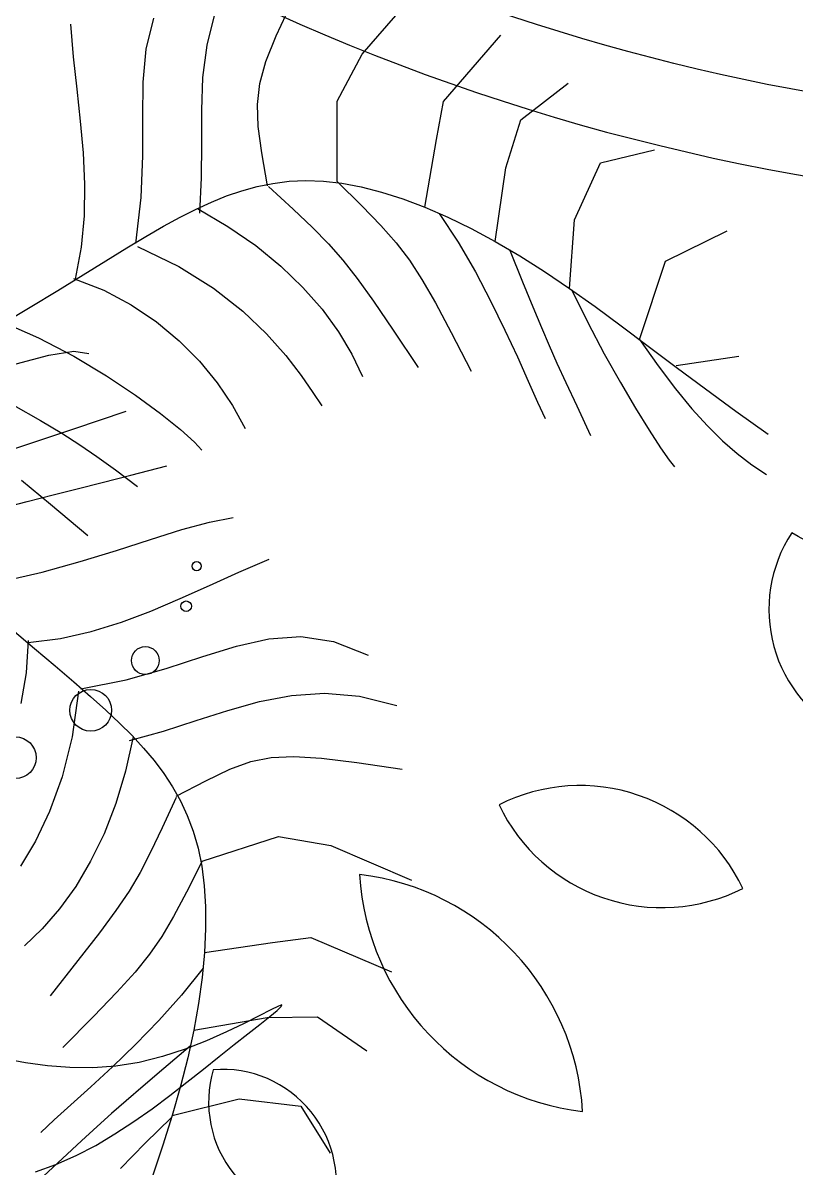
# Model space of a CAD drawing. Header units: millimetres. Extents: x -1030105 to 906887, y -616134 to 1220667.
# Drawn here: x -78039 to -77481, y 506715 to 507543 of the extents above; entities that cross this region are included whole.
import ezdxf

# ---------------------------------------------------------------- set-up
doc = ezdxf.new("R2010")
doc.units = ezdxf.units.MM
doc.header["$MEASUREMENT"] = 0
doc.layers.add('A-Furniture', color=143, linetype='Continuous')
doc.layers.add('A-Tree', color=98, linetype='Continuous')

# ---------------------------------------------------------------- blocks, each defined once
blk = doc.blocks.new('ggsr4')
at = {"color": 0}
blk.add_arc((141970.0435281128, 1125357.5), 1540.00000000025, 280.3625194718198, 168.445755736179, dxfattribs=at)
at = {"layer": 'A-Furniture', "color": 8, "linetype": 'Continuous', "ltscale": 50}
blk.add_circle((141970.0435281126, 1125357.5), 1600, dxfattribs=at)
blk.add_arc((141970.0435281125, 1125357.5), 1540.000000000074, 280.3625194718198, 168.445755736179, dxfattribs=at)
blk = doc.blocks.new('FUR')
at = {"layer": 'A-Furniture', "xscale": -1, "rotation": 182.8269729975592}
blk.add_blockref('ggsr4', (-229801.818794924, 1102697.485876714), dxfattribs=at)
blk = doc.blocks.new('CAY8')
at = {"color": 0, "linetype": 'ByBlock'}
for p, q in [((-547.8976246270013, 478.7643670731431), (-544.1796821026783, 486.0759427025205)), ((-571.5327550094498, 468.7203795911064), (-562.7692558582912, 484.6604688350799)), ((-552.2378574703671, 471.4762800804256), (-547.8976246270013, 478.7643670731431)), ((-557.3430427254043, 464.0793322641348), (-552.2378574703671, 471.4762800804256)), ((-589.4304392013855, 438.981980315295), (-596.901643756586, 467.0846054526355)), ((-580.1693130924887, 453.5487077955349), (-571.5327550094498, 468.7203795911064)), ((-563.3558424850034, 456.4411741642343), (-557.3430427254043, 464.0793322641348)), ((-636.5662247324271, 428.6222144886506), (-653.5600759691133, 455.288046018637)), ((-588.6113022684567, 439.0597984834767), (-580.1693130924887, 453.5487077955349)), ((-570.4189188410728, 448.4294563211461), (-563.3558424850034, 456.4411741642343)), ((-578.6749338867648, 439.91182927503), (-570.4189188410728, 448.4294563211461)), ((-545.6465846824412, 440.6873438338171), (-542.8466856381183, 443.4409075234453)), ((-596.7910946968968, 425.1679966897154), (-588.6113022684567, 439.0597984834767)), ((-588.2665497140533, 430.7559435653911), (-578.6749338867648, 439.91182927503)), ((-550.8946011830685, 436.0960394694648), (-545.6465846824412, 440.6873438338171)), ((-558.3191444899403, 429.9734251750142), (-550.8946011830685, 436.0960394694648)), ((-599.3364284162217, 420.8294497323895), (-636.5662247324271, 428.6222144886506)), ((-599.3364284162217, 420.8294497323895), (-588.2665497140533, 430.7559435653911)), ((-567.6486239530623, 422.6259316961387), (-558.3191444899403, 429.9734251750142)), ((-604.6410625383996, 411.7876474498207), (-596.7910946968968, 425.1679966897154)), ((-578.611448922833, 414.3599897771364), (-567.6486239530623, 422.6259316961387)), ((-678.0734329842799, 393.7791403493702), (-686.8762144922639, 417.7835319914611)), ((-612.0935779538177, 398.8330957977905), (-604.6410625383996, 411.7876474498207)), ((-590.9360287491272, 405.4820301638774), (-578.611448922833, 414.3599897771364)), ((-604.3507727816232, 396.2984836016421), (-590.9360287491272, 405.4820301638774)), ((-565.658511054402, 395.6189895868538), (-552.825896540895, 403.5059459157656)), ((-619.0810131028902, 386.2186867695873), (-612.0935779538177, 398.8330957977905)), ((-618.584090370261, 387.1157808347289), (-604.3507727816232, 396.2984836016421)), ((-575.8167769597767, 389.4095565662665), (-565.658511054402, 395.6189895868538)), ((-650.7699329877487, 384.9076954243228), (-678.0734329842799, 393.7791403493702)), ((-619.0810131028902, 386.2186867695873), (-650.7699329877487, 384.9076954243228)), ((-625.5357401460114, 373.8587654003877), (-619.0810131028902, 386.2186867695873)), ((-584.247710908834, 384.3279310123489), (-575.8167769597767, 389.4095565662665)), ((-599.7156495402796, 375.3492389420953), (-591.8983295521448, 379.8243970848216)), ((-591.8983295521448, 379.8243970848216), (-584.247710908834, 384.3279310123489)), ((-565.3800775115142, 377.4240045546339), (-558.2453030678498, 381.8184804738576)), ((-693.6758989986392, 355.0499669859219), (-712.8890544380174, 374.8854214785479)), ((-608.646687524988, 370.3527407429083), (-599.7156495402796, 375.3492389420953)), ((-574.4200371001843, 372.099892603519), (-565.3800775115142, 377.4240045546339)), ((-631.3994141748826, 361.6904038272933), (-625.5357401460114, 373.8587654003877)), ((-619.6384601561858, 364.2851866465226), (-608.646687524988, 370.3527407429083)), ((-584.9695155495629, 365.8816839189694), (-574.4200371001843, 372.099892603519)), ((-633.6379840854916, 356.5968608122657), (-619.6384601561858, 364.2851866465226)), ((-596.6328465763345, 358.8049178003585), (-584.9695155495629, 365.8816839189694)), ((-636.6508220037485, 349.7415826013257), (-631.3994141748826, 361.6904038272933)), ((-609.0143638965292, 350.9051335465356), (-596.6328465763345, 358.8049178003585)), ((-670.9453708972196, 350.6849816298218), (-693.6758989986392, 355.0499669859219)), ((-636.6508220037485, 349.7415826013257), (-670.9453708972196, 350.6849816298218)), ((-641.2780333780956, 338.0630093762829), (-636.6508220037485, 349.7415826013257)), ((-621.7184012255875, 342.2178704560229), (-609.0143638965292, 350.9051335465356)), ((-592.637325719812, 334.3726107004568), (-576.0284738239261, 345.5197232080263)), ((-351.6444381290403, 305.9986172525332), (-340.1534032631444, 344.7551964492395)), ((-697.9466793218653, 318.6801276090646), (-731.255443430693, 341.5852175242781)), ((-645.2691180435413, 326.7053918047186), (-641.2780333780956, 338.0630093762829)), ((-634.3492922808491, 332.7786678285865), (-621.7184012255875, 342.2178704560229)), ((-308.5530443902589, 301.6923264840461), (-297.061983541249, 340.4489056807524)), ((-646.5113707772962, 322.6230649631416), (-634.3492922808491, 332.7786678285865)), ((-605.4811710741324, 325.5350673081357), (-592.637325719812, 334.3726107004568)), ((-391.0259884409297, 313.6002125650575), (-390.4267262721751, 334.7071972291542)), ((-272.6435279554989, 308.8694714781032), (-259.7160812525308, 333.2717606866954)), ((-421.5420808075341, 311.3281378751144), (-419.1543394197997, 328.9654699182738)), ((-648.6121457452446, 315.7194375404306), (-645.2691180435413, 326.7053918047186)), ((-615.4958268877363, 318.1715601385531), (-605.4811710741324, 325.5350673081357)), ((-230.9884681044477, 305.9986172525332), (-210.8791440974583, 321.7883249242168)), ((-680.2329728184977, 317.4555118675944), (-697.9466793218653, 318.6801276090646)), ((-648.6121457452446, 315.7194375404306), (-680.2329728184977, 317.4555118675944)), ((-623.6171101610798, 311.4465562997229), (-615.4958268877363, 318.1715601385531)), ((-590.7774758424621, 307.6114331433655), (-574.9392801734193, 321.0010172600687)), ((-651.2951862294121, 305.1558542372168), (-648.6121457452446, 315.7194375404306)), ((-630.7808378940299, 304.5245228991353), (-623.6171101610798, 311.4465562997229)), ((-445.2294315263698, 296.5734653264026), (-440.7000492807474, 313.1757622465902)), ((-421.0964048802834, 295.1873359887049), (-421.5420808075341, 311.3281378751144)), ((-391.1564333499318, 297.2719065580695), (-391.0259884409297, 313.6002125650575)), ((-603.0118213109217, 297.091323415867), (-590.7774758424621, 307.6114331433655)), ((-353.0808239829985, 281.5963091846588), (-351.6444381290403, 305.9986172525332)), ((-269.7707562475825, 285.9025999530804), (-272.6435279554989, 308.8694714781032)), ((-230.9884681044477, 277.2900184166301), (-230.9884681044477, 305.9986172525332)), ((-715.3581781947996, 279.028493827509), (-748.6669503327048, 301.9335590316932)), ((-653.306309241334, 295.0653495479582), (-651.2951862294121, 305.1558542372168)), ((-637.9228270878284, 296.5699270447385), (-630.7808378940299, 304.5245228991353)), ((-304.2438868283843, 284.4671634106871), (-308.5530443902589, 301.6923264840461)), ((-645.9788947420802, 286.7472358445466), (-637.9228270878284, 296.5699270447385)), ((-612.5217856617437, 288.5280270541789), (-603.0118213109217, 297.091323415867)), ((-577.6071478449066, 290.0482711874592), (-567.9455296462675, 296.0741099502284)), ((-445.7526216636088, 281.3424042414572), (-445.2294315263698, 296.5734653264026)), ((-390.5339887516147, 284.5272948365182), (-391.1564333499318, 297.2719065580695)), ((-654.6335845261692, 285.4986311265184), (-653.306309241334, 295.0653495479582)), ((-587.18413294725, 282.6942579446059), (-577.6071478449066, 290.0482711874592)), ((-418.3587613015388, 280.162064025355), (-421.0964048802834, 295.1873359887049)), ((-275.45694403177, 291.7767229568726), (-276.2150402083917, 291.9934766523456)), ((-276.2150402083917, 291.9934766523456), (-275.565391181115, 290.5095494208235)), ((-275.565391181115, 290.5095494208235), (-273.4423022445098, 287.1957228446499)), ((-273.4350054093502, 290.0593684473224), (-275.45694403177, 291.7767229568726)), ((-270.2931270996905, 287.0414932372678), (-273.4350054093502, 290.0593684473224)), ((-655.8848578575689, 274.2209164059841), (-645.9788947420802, 286.7472358445466)), ((-655.2733761152977, 276.4878744785183), (-654.6335845261692, 285.4986311265184)), ((-620.1868379770876, 281.008883034252), (-612.5217856617437, 288.5280270541789)), ((-273.4423022445098, 287.1957228446499), (-270.0929109040862, 282.2062252904234)), ((-266.175211861153, 282.923177440347), (-270.2931270996905, 287.0414932372678)), ((-260.0703836181037, 252.9950194222129), (-269.7707562475825, 285.9025999530804)), ((-626.886447339506, 273.621230332692), (-620.1868379770876, 281.008883034252)), ((-596.5564242582095, 274.0310007820026), (-587.18413294725, 282.6942579446059)), ((-443.0837772757277, 266.8528885294163), (-445.7526216636088, 281.3424042414572)), ((-413.8705997349225, 265.8713217517015), (-418.3587613015388, 280.162064025355)), ((-388.8745823986083, 274.171393028797), (-390.5339887516147, 284.5272948365182)), ((-337.8384492674795, 247.9505052750046), (-353.0808239829985, 281.5963091846588)), ((-296.1236186878577, 253.8574933017753), (-304.2438868283843, 284.4671634106871)), ((-270.0929109040862, 282.2062252904234), (-265.8425627180895, 275.7661468222304)), ((-261.2251624515102, 277.9045011694125), (-266.175211861153, 282.923177440347)), ((-692.5940717337708, 270.1216818066041), (-715.3581781947996, 279.028493827509)), ((-655.8848578575689, 274.2209164059841), (-692.5940717337708, 270.1216818066041)), ((-655.2552251821671, 267.9911265215214), (-655.2733761152977, 276.4878744785183)), ((-558.0438664393787, 274.1437243500568), (-552.3840324641915, 278.9354566136408)), ((-265.8425627180895, 275.7661468222304), (-261.0166032459438, 268.1005775022586)), ((-255.5868816293205, 272.1855445386263), (-261.2251624515102, 277.9045011694125)), ((-219.9492264649725, 247.5571832707883), (-230.9884681044477, 277.2900184166301)), ((-633.5000828310276, 265.4524079250568), (-626.886447339506, 273.621230332692)), ((-605.6039610828284, 264.077430259722), (-596.5564242582095, 274.0310007820026)), ((-565.2503653531367, 267.8661475583813), (-558.0438664393787, 274.1437243500568)), ((-385.8941420438041, 265.0092167622515), (-388.8745823986083, 274.171393028797)), ((-249.4042721525529, 265.966387661103), (-255.5868816293205, 272.1855445386263)), ((-654.6169671874286, 259.9479020245217), (-655.2552251821671, 267.9911265215214)), ((-640.9072135342049, 255.5897547883451), (-633.5000828310276, 265.4524079250568)), ((-614.2066827263461, 252.8524769373125), (-605.6039610828284, 264.077430259722)), ((-573.5524306534335, 259.8748721793545), (-565.2503653531367, 267.8661475583813)), ((-438.0370559442217, 252.4752277267635), (-443.0837772757277, 266.8528885294163)), ((-408.1733698438602, 251.9341089335303), (-413.8705997349225, 265.8713217517015)), ((-381.3085954391117, 255.8457816656028), (-385.8941420438041, 265.0092167622515)), ((-261.0166032459438, 268.1005775022586), (-255.940378045043, 259.4346073942015)), ((-242.8191512641624, 259.4148060442985), (-249.4042721525529, 265.966387661103)), ((-653.3964375894411, 252.2977157580845), (-654.6169671874286, 259.9479020245217)), ((-582.4989637882372, 249.9420441519487), (-573.5524306534335, 259.8748721793545)), ((-472.0234123269674, 249.7423851020376), (-479.4823374234238, 262.9357284280577)), ((-255.940378045043, 259.4346073942015), (-250.9392326744182, 249.9933265614909)), ((-235.9649941446241, 252.569356772643), (-242.8191512641624, 259.4148060442985)), ((-649.9873085311319, 243.1206098985076), (-640.9072135342049, 255.5897547883451)), ((-374.8338703377503, 245.4861033667858), (-381.3085954391117, 255.8457816656028)), ((-317.2173999558927, 251.9394438896943), (-306.9992885301599, 253.1448896754246)), ((-306.9992885301599, 253.1448896754246), (-296.1236186878577, 253.8574933017753)), ((-296.1236186878577, 253.8574933017753), (-284.6423029247217, 254.0729315885128)), ((-288.9087036753826, 253.9928757754769), (-275.4918624506372, 245.5643056430799)), ((-284.6423029247217, 254.0729315885128), (-272.6072537363561, 253.7868813553378)), ((-272.6072537363561, 253.7868813553378), (-260.0703836181037, 252.9950194222129)), ((-651.6314718484628, 244.980082491662), (-653.3964375894411, 252.2977157580845)), ((-622.2445284930855, 240.3750713749123), (-614.2066827263461, 252.8524769373125)), ((-591.638866205516, 237.8398094163804), (-582.4989637882372, 249.9420441519487)), ((-464.3901957457329, 236.8827186455765), (-472.0234123269674, 249.7423851020376)), ((-431.4266152527471, 237.579731370899), (-438.0370559442217, 252.4752277267635)), ((-401.8085212915812, 237.9694253371508), (-408.1733698438602, 251.9341089335303)), ((-343.5687643356123, 245.4265780708174), (-335.493485770201, 248.06948014915)), ((-337.8384492674795, 247.9505052750046), (-322.8641005922091, 242.4002200870182)), ((-335.493485770201, 248.06948014915), (-326.7260404698445, 250.2454791255386)), ((-326.7260404698445, 250.2454791255386), (-317.2173999558927, 251.9394438896943)), ((-260.0703836181037, 252.9950194222129), (-247.0836050655689, 251.6930226083805)), ((-252.6196084867534, 252.2480377560005), (-240.9814852950494, 241.3095226391324)), ((-250.9392326744182, 249.9933265614909), (-246.3385126922494, 240.0018250665762)), ((-247.0836050655689, 251.6930226083805), (-233.6988305749455, 249.8765677337378)), ((-228.9731904581549, 245.4362923239914), (-235.9649941446241, 252.569356772643)), ((-233.6988305749455, 249.8765677337378), (-219.9492264649725, 247.5571832707883)), ((-719.2684611278946, 238.7536513917166), (-734.7572932622552, 243.92343591805)), ((-649.3599054235074, 237.9345169945755), (-651.6314718484628, 244.980082491662)), ((-547.8639402056051, 238.0879167608673), (-537.9849778138796, 245.057826870021)), ((-493.3728756879118, 233.6160358910729), (-496.7188897224969, 244.2751476715221)), ((-366.1858944916949, 232.7351974941284), (-374.8338703377503, 245.4861033667858)), ((-351.0210928378638, 242.3340655863303), (-343.5687643356123, 245.4265780708174)), ((-275.4918624506372, 245.5643056430799), (-262.6114872929738, 236.4684884238177)), ((-221.9751298696265, 238.0218651765917), (-228.9731904581549, 245.4362923239914)), ((-219.9492264649725, 247.5571832707883), (-205.7929743512486, 244.8098043039008)), ((-218.9424817393719, 247.3617989796421), (-205.8108754148689, 236.6627207476431)), ((-205.7929743512486, 244.8098043039008), (-191.1695096730964, 241.725217570247)), ((-706.9552691435147, 235.4073297743544), (-719.2684611278946, 238.7536513917166)), ((-664.9732861888606, 238.2746380538611), (-676.8267258317555, 235.3181252053564)), ((-650.174082566662, 242.5591052260661), (-664.9732861888606, 238.2746380538611)), ((-646.6195737746366, 231.1005340371939), (-649.3599054235074, 237.9345169945755)), ((-629.5974376890063, 226.6641441320699), (-622.2445284930855, 240.3750713749123)), ((-600.5210393523212, 223.340313912473), (-591.638866205516, 237.8398094163804)), ((-557.3938696261157, 229.9603691298271), (-547.8639402056051, 238.0879167608673)), ((-424.066612782799, 221.536708998372), (-431.4266152527471, 237.579731370899)), ((-395.317503742297, 223.5962707292001), (-401.8085212915812, 237.9694253371508)), ((-364.3337663431721, 234.8693801853242), (-357.9196879496576, 238.8092353924603)), ((-357.9196879496576, 238.8092353924603), (-351.0210928378638, 242.3340655863303)), ((-322.8641005922091, 242.4002200870182), (-311.0327043052803, 237.7738229602128)), ((-311.0327043052803, 237.7738229602128), (-301.2604380493412, 233.4394929006539)), ((-246.3385126922494, 240.0018250665762), (-242.4635636572402, 229.6851929732165)), ((-240.9814852950494, 241.3095226391324), (-231.8142538924858, 232.7307029825552)), ((-215.1022020440414, 230.3323278085609), (-221.9751298696265, 238.0218651765917)), ((-696.5934364832192, 233.7853693486995), (-706.9552691435147, 235.4073297743544)), ((-686.958682321505, 233.7886683978813), (-696.5934364832192, 233.7853693486995)), ((-676.8267258317555, 235.3181252053564), (-686.958682321505, 233.7886683978813)), ((-488.4286817521916, 221.3224016567492), (-493.3728756879118, 233.6160358910729)), ((-456.83089674443, 224.1828769493968), (-464.3901957457329, 236.8827186455765)), ((-370.3325446909785, 230.5317926611697), (-364.3337663431721, 234.8693801853242)), ((-365.5941554632645, 232.7310793165179), (-350.9293902984045, 227.9485734774444)), ((-301.2604380493412, 233.4394929006539), (-292.4634794650101, 228.7654089153893)), ((-262.6114872929738, 236.4684884238177), (-250.4236456903, 227.0707428679107)), ((-231.8142538924858, 232.7307029825552), (-224.3024592071142, 225.7807839658217)), ((-205.8108754148689, 236.6627207476431), (-192.9314197323383, 226.742412977308)), ((-643.4483123607333, 224.4176483883803), (-646.6195737746366, 231.1005340371939)), ((-566.4047751784947, 220.7084447261605), (-557.3938696261157, 229.9603691298271)), ((-375.985239665386, 225.8137655163755), (-370.3325446909785, 230.5317926611697)), ((-350.9293902984045, 227.9485734774444), (-339.2605204977717, 223.9517009842257)), ((-292.4634794650101, 228.7654089153893), (-283.5580061944765, 223.1197500113358)), ((-250.4236456903, 227.0707428679107), (-239.084405130392, 217.7363877253829)), ((-242.4635636572402, 229.6851929732165), (-239.5677797067747, 219.2414261919348)), ((-208.4857966457475, 222.3739326986051), (-215.1022020440414, 230.3323278085609)), ((-639.8697383352319, 217.8131738930188), (-643.4483123607333, 224.4176483883803)), ((-636.1453496185622, 211.738625769709), (-629.5974376890063, 226.6641441320699)), ((-608.6943846779304, 206.2157035799846), (-600.5210393523212, 223.340313912473)), ((-534.1771942512187, 215.5189415606455), (-529.1291118873614, 222.6156771424376)), ((-529.1291118873614, 222.6156771424376), (-525.7962675628205, 226.4478168671649)), ((-449.5937243877688, 211.4690079040902), (-456.83089674443, 224.1828769493968)), ((-416.7712061167895, 203.7164701459933), (-424.066612782799, 221.536708998372)), ((-389.2417668584512, 208.4336448758568), (-395.317503742297, 223.5962707292001)), ((-381.3610679386384, 220.7325914474513), (-375.985239665386, 225.8137655163755)), ((-339.2605204977717, 223.9517009842257), (-329.4477829553271, 220.1860648017555)), ((-283.5580061944765, 223.1197500113358), (-273.4601958785552, 215.8706951949516)), ((-224.3024592071142, 225.7807839658217), (-217.6306461669865, 219.7289707697291)), ((-202.2573033394201, 214.1529323244486), (-208.4857966457475, 222.3739326986051)), ((-635.8505956237477, 211.1656206901916), (-639.8697383352319, 217.8131738930188)), ((-574.7266659643847, 210.3654042997168), (-566.4047751784947, 220.7084447261605)), ((-482.3386541822165, 207.5884679366663), (-488.4286817521916, 221.3224016567492)), ((-386.536456254702, 215.2882704434614), (-381.3610679386384, 220.7325914474513)), ((-329.4477829553271, 220.1860648017555), (-320.3514145645731, 216.0972678942071)), ((-239.5677797067747, 219.2414261919348), (-237.616749291321, 208.7601440256785)), ((-239.084405130392, 217.7363877253829), (-228.7498331006991, 208.8307417467167)), ((-217.6306461669865, 219.7289707697291), (-210.9833597006782, 213.8444685738305)), ((-650.4846090469418, 212.0292147379023), (-666.1601261301021, 210.2974392367632)), ((-634.1865889745077, 213.1220748243959), (-650.4846090469418, 212.0292147379023)), ((-631.3434098446796, 204.3412979936929), (-635.8505956237477, 211.1656206901916)), ((-540.4725774658564, 205.5787181333817), (-534.1771942512187, 215.5189415606455)), ((-510.747772966175, 195.2770739056814), (-516.8282137294864, 211.2602769260211)), ((-442.9268877396735, 198.5672594000516), (-449.5937243877688, 211.4690079040902)), ((-391.6166716450225, 209.4116316665695), (-386.536456254702, 215.2882704434614)), ((-320.3514145645731, 216.0972678942071), (-310.8316522195364, 211.13091322726)), ((-310.8316522195364, 211.13091322726), (-299.7487328133266, 204.7326037654802)), ((-273.4601958785552, 215.8706951949516), (-261.0862261596321, 206.3864234732191)), ((-210.9833597006782, 213.8444685738305), (-203.5451447357173, 207.3964825583989)), ((-196.5481117894724, 205.6755791647975), (-202.2573033394201, 214.1529323244486)), ((-711.4020155178641, 207.5954680212835), (-726.537876718312, 209.6348786382241)), ((-696.4237937582493, 207.4478811003883), (-711.4020155178641, 207.5954680212835)), ((-681.4081758311713, 208.5594330982585), (-696.4237937582493, 207.4478811003883)), ((-666.1601261301021, 210.2974392367632), (-681.4081758311713, 208.5594330982585)), ((-615.7078036289367, 186.2381243588698), (-608.6943846779304, 206.2157035799846)), ((-582.1895510869344, 198.9645086006076), (-574.7266659643847, 210.3654042997168)), ((-475.5551392436882, 192.6084576991361), (-482.3386541822165, 207.5884679366663)), ((-396.7141912121133, 203.0162115733274), (-391.6166716450225, 209.4116316665695)), ((-391.1627954239866, 209.8690276816069), (-374.9443678622247, 208.2538321970806)), ((-374.9443678622247, 208.2538321970806), (-359.6323272642385, 205.4977095190279)), ((-261.0862261596321, 206.3864234732191), (-245.3522746787185, 194.0351138525966)), ((-237.616749291321, 208.7601440256785), (-236.5041094411408, 198.3038716249448)), ((-228.7498331006991, 208.8307417467167), (-219.5759970891286, 200.7191236816088)), ((-203.5451447357173, 207.3964825583989), (-194.5005462004174, 199.6542179035769)), ((-191.4677133838977, 196.9470836177225), (-196.5481117894724, 205.6755791647975)), ((-626.3007066170812, 197.206515017906), (-631.3434098446796, 204.3412979936929)), ((-547.5473243426732, 193.2161148739415), (-540.4725774658564, 205.5787181333817)), ((-410.3545528378509, 183.4893243508359), (-416.7712061167895, 203.7164701459933)), ((-401.9414920584222, 196.0155466181914), (-396.7141912121133, 203.0162115733274)), ((-359.6323272642385, 205.4977095190279), (-345.2817784571434, 201.7089942900438)), ((-345.2817784571434, 201.7089942900438), (-331.9478262690373, 196.9960211508242)), ((-299.7487328133266, 204.7326037654802), (-285.9628932402975, 196.3479424730413)), ((-219.5759970891286, 200.7191236816088), (-211.7189645826711, 193.766852280869)), ((-620.6750115601371, 189.6275809766903), (-626.3007066170812, 197.206515017906)), ((-588.623439648507, 186.5390183789441), (-582.1895510869344, 198.9645086006076)), ((-512.3606044728203, 187.8422923909693), (-505.9418902254674, 198.9026007555385)), ((-505.8641104859544, 182.4341494421842), (-510.747772966175, 195.2770739056814)), ((-437.0785958647884, 185.3037793283311), (-442.9268877396735, 198.5672594000516)), ((-407.4110512876414, 188.3231732573859), (-401.9414920584222, 196.0155466181914)), ((-331.9478262690373, 196.9960211508242), (-319.6855755274282, 191.4671247433089)), ((-285.9628932402975, 196.3479424730413), (-268.3343703936243, 185.4225323160808)), ((-236.5041094411408, 198.3038716249448), (-236.1234971868234, 187.9351341406236)), ((-194.5005462004174, 199.6542179035769), (-183.0341090234851, 189.8868797891791)), ((-187.0380063996399, 187.9684877633354), (-191.4677133838977, 196.9470836177225)), ((-554.9334976935261, 178.8522397940487), (-547.5473243426732, 193.2161148739415)), ((-468.530483204273, 176.5765939127978), (-475.5551392436882, 192.6084576991361)), ((-319.6855755274282, 191.4671247433089), (-308.5501310592354, 185.2306397093071)), ((-211.7189645826711, 193.766852280869), (-205.3348030698889, 188.3392462946522)), ((-638.2073537852248, 185.4823350707247), (-657.4098127084417, 184.050747671341)), ((-616.9873400609267, 185.3344031857941), (-638.2073537852248, 185.4823350707247)), ((-614.4188502921152, 181.4708050836434), (-620.6750115601371, 189.6275809766903)), ((-593.8583407519891, 173.1221943841829), (-588.623439648507, 186.5390183789441)), ((-528.8949956708511, 166.6540602360055), (-539.8103094443923, 189.728823084175)), ((-517.5206264303979, 178.707533109935), (-512.3606044728203, 187.8422923909693)), ((-432.2970578273653, 171.5047155791926), (-437.0785958647884, 185.3037793283311)), ((-413.2353460013674, 179.8526279462185), (-407.4110512876414, 188.3231732573859)), ((-308.5501310592354, 185.2306397093071), (-298.5965976924253, 178.3949006903658)), ((-236.1234971868234, 187.9351341406236), (-236.3685495571899, 177.7164567224263)), ((-706.3846875583677, 179.967819054038), (-720.9897541657247, 181.9071038034108)), ((-691.1511969059047, 180.3245947347041), (-706.3846875583677, 179.967819054038)), ((-674.9419995188346, 182.0085359165259), (-691.1511969059047, 180.3245947347041)), ((-657.4098127084417, 184.050747671341), (-674.9419995188346, 182.0085359165259)), ((-607.4847484325273, 172.6024965525594), (-614.4188502921152, 181.4708050836434)), ((-501.6613035335231, 171.3699867887062), (-505.8641104859544, 182.4341494421842)), ((-419.5268533027684, 170.5174471407827), (-413.2353460013674, 179.8526279462185)), ((-409.0996644252064, 182.551678090118), (-387.9325918826053, 182.0549317809655)), ((-387.9325918826053, 182.0549317809655), (-369.1204170304827, 179.5734140641234)), ((-369.1204170304827, 179.5734140641234), (-352.585834899377, 175.6065559342187)), ((-562.1631603298792, 162.9082009060821), (-554.9334976935261, 178.8522397940487)), ((-521.9710355261104, 170.3198993019851), (-517.5206264303979, 178.707533109935)), ((-493.1637030583934, 160.0134672612567), (-480.8241519440107, 178.658963784017)), ((-461.7170323297378, 159.6870995455047), (-468.530483204273, 176.5765939127978)), ((-352.585834899377, 175.6065559342187), (-338.2515405183203, 170.6537883855508)), ((-298.5965976924253, 178.3949006903658), (-289.880080254572, 171.0682423275739)), ((-236.3685495571899, 177.7164567224263), (-237.1329035832878, 167.7103645220941)), ((-599.8252316000999, 162.8889645974941), (-607.4847484325273, 172.6024965525594)), ((-597.724263498827, 158.7472973663698), (-593.8583407519891, 173.1221943841829)), ((-564.5138418767656, 162.6316658040832), (-564.2287910132563, 169.6328246443973)), ((-526.2609111872789, 161.5009673563418), (-521.9710355261104, 170.3198993019851)), ((-497.6234293520738, 160.7230691995373), (-501.6613035335231, 171.3699867887062)), ((-428.8304826916556, 156.9962160433588), (-432.2970578273653, 171.5047155791926)), ((-426.3980502948816, 160.2311672960586), (-419.5268533027684, 170.5174471407827)), ((-338.2515405183203, 170.6537883855508), (-326.0402289184403, 165.2145424122882)), ((-520.4836575158024, 148.7442344275569), (-528.8949956708511, 166.6540602360055)), ((-641.3927134726455, 159.0156099973119), (-655.7231712818448, 156.6619311047707)), ((-626.9711727442609, 160.4790253472911), (-641.3927134726455, 159.0156099973119)), ((-612.3699067340913, 160.7623930509089), (-626.9711727442609, 160.4790253472911)), ((-597.5002730797987, 159.57592900286), (-612.3699067340913, 160.7623930509089)), ((-591.408847836834, 152.2033529562632), (-599.8252316000999, 162.8889645974941)), ((-568.7683750635242, 145.8051062228787), (-562.1631603298792, 162.9082009060821)), ((-561.3908892303134, 151.4822163891677), (-564.5138418767656, 162.6316658040832)), ((-530.9393328405695, 151.0723136625547), (-526.2609111872789, 161.5009673563418)), ((-502.6604980956745, 145.4379338099916), (-493.1637030583934, 160.0134672612567)), ((-493.2345651866326, 149.1318799274613), (-497.6234293520738, 160.7230691995373)), ((-455.5671328871595, 142.1341975657651), (-461.7170323297378, 159.6870995455047)), ((-433.9598652631812, 148.9246750819239), (-426.3980502948816, 160.2311672960586)), ((-670.051188534524, 153.70777277458), (-684.4654075923008, 150.4429191105392)), ((-655.7231712818448, 156.6619311047707), (-670.051188534524, 153.70777277458)), ((-429.6877750555486, 156.9531823333546), (-414.8217997479205, 157.7185587842632)), ((-414.8217997479205, 157.7185587842632), (-400.4439684549998, 156.8858986028954)), ((-684.4654075923008, 150.4429191105392), (-699.0544708185607, 147.1571542180191)), ((-582.2682348797953, 140.4461434610657), (-591.408847836834, 152.2033529562632)), ((-555.6430690272518, 136.9833626435156), (-561.3908892303134, 151.4822163891677)), ((-536.5553799144818, 137.8555146098461), (-530.9393328405695, 151.0723136625547)), ((-513.9895497671878, 134.6363956933947), (-520.4836575158024, 148.7442344275569)), ((-487.9787882800647, 135.2349022262442), (-493.2345651866326, 149.1318799274613)), ((-699.0544708185607, 147.1571542180191), (-713.9070205748558, 144.1402622006881)), ((-574.2812047055322, 127.9640637561624), (-568.7683750635242, 145.8051062228787)), ((-572.4520528887351, 127.5246524686463), (-582.2682348797953, 140.4461434610657))]:
    blk.add_line(p, q, dxfattribs=at)
for centre, radius in [((-472.5185140084923, 230.0783178529473), 2.131378200259296), ((-453.6352963666195, 227.3824966244883), 2.431098301469456), ((-426.6592674516778, 211.5445846276652), 6.40257541686573), ((-401.0320360850292, 189.1356083871815), 9.60384426601566), ((-375.4048047188389, 157.1227878810478), 9.60384426601566)]:
    blk.add_circle(centre, radius, dxfattribs=at)
blk = doc.blocks.new('12PPLT11')
at = {"color": 0, "linetype": 'ByBlock'}
for centre, radius, start, end in [((-0.1878847489446116, 0.4071567053046294), 0.04510308333333333, 146.8150689989245, 244.0193430010408), ((-0.2453901656112905, 0.3912984553046215), 0.04510308333333333, 326.8150689989245, 64.01934300104078), ((-0.2939323322779117, 0.2921076219713541), 0.05821033333333332, 25.45365099960478, 116.6851970002433), ((-0.2675138322779276, 0.3691355386380337), 0.05821033333333332, 205.4536509996048, 296.6851970002433), ((-0.2833924156112744, 0.3263592886380025), 0.081791, 183.318928997754, 263.1903649993824), ((-0.3747442489445802, 0.2404101219713652), 0.081791, 3.318928997754036, 83.1903649993824), ((-0.409393665611212, 0.2218811219713643), 0.03687258333333333, 343.4933460002688, 94.46973400055995), ((-0.3769142489445656, 0.2481650386380068), 0.03687258333333333, 163.4933460002688, 274.4697340005599)]:
    blk.add_arc(centre, radius, start, end, dxfattribs=at)
blk = doc.blocks.new('CÂY')
at = {"layer": 'A-Tree', "color": 8, "ltscale": 10, "xscale": 1.569782766103746, "yscale": 1.569782766103746, "zscale": 1.569782766103746, "rotation": 263.4853596317483}
blk.add_blockref('CAY8', (10836.69716679689, -2657.467327415361), dxfattribs=at)
at = {"layer": 'A-Tree', "color": 8, "ltscale": 10, "xscale": 2240, "yscale": 2240, "zscale": 2240}
blk.add_blockref('12PPLT11', (12215.21679193857, -2904.807349567302), dxfattribs=at)
blk = doc.blocks.new('BỐ TRÍ LAY OUT')
at = {"layer": 'A-Furniture', "color": 3}
for name, p in [('CÂY', (4286.75486311756, 4469.288343299762)), ('FUR', (48783.7433631176, 18654.71482977469))]:
    blk.add_blockref(name, p, dxfattribs=at)
blk = doc.blocks.new('KIẾN TRÚC')
h = blk.add_hatch(color=9)
h.dxf.hatch_style = 1
edge = h.paths.add_edge_path(flags=16)
edge.add_line((62281.95049999998, 27412.02927138517), (55232.82389649404, 27412.02927138505))
edge.add_arc((32545.50878812408, 30716.66293956665), 22926.72829924391, 284.53695158247865, 351.7125813344091, ccw=False)
edge.add_line((38300.21700792988, 8523.911784915952), (13217.51784992669, 8523.911784910597))
edge.add_arc((23753.10182550838, 24110.84943410289), 18813.58963585476, 227.7677182561868, 235.9442986410003, ccw=False)
edge.add_arc((7788.819823088517, 12733.3910908635), 4187.039666959467, 236.0590124962323, 322.4360737019827, ccw=False)
edge.add_arc((13873.5970987339, 18503.25729619298), 12505.26566685072, 190.8327360748526, 227.6605687844487, ccw=False)
edge.add_arc((25477.52443721271, 20792.18331255531), 24332.69085544715, 180.6832153365221, 190.991126688788, ccw=False)
edge.add_arc((3282.93561756362, 20557.21277457592), 2137.084471138149, 101.08076224722828, 181.479400931386, ccw=False)
edge.add_line((2872.204064266523, 22654.45611475036), (4986.06665855035, 23013.11448664329))
edge.add_arc((28039.69241930227, 24288.4119512235), 23088.87273861522, 153.2014320220877, 183.1663029992741, ccw=False)
edge.add_arc((10232.26976538847, 40544.64471371844), 6483.106001901682, 182.8401094538115, 244.3962742115525, ccw=False)
edge.add_arc((-6425.00274742386, 39970.86676714511), 10185.26120742048, 1.420812516492314, 26.70695635716553)
edge.add_arc((10590.58143904217, 49414.25633883046), 9292.69259551461, 144.7133172211654, 211.5754885360199, ccw=False)
edge.add_arc((-12326.15115191392, 64090.21360378864), 17935.64217367859, 328.7375359512051, 356.1899532233969)
edge.add_arc((16735.32676788772, 62308.59922571364), 11181.04393981935, 84.1243873636841, 176.9761863570094, ccw=False)
edge.add_arc((20708.98128665387, 99752.52490135818), 26473.21942281876, 263.8653720447036, 288.4869561324928)
edge.add_arc((35667.35201082098, 54479.70646712999), 21207.13938727637, 73.35106851793267, 108.03023985438841, ccw=False)
edge.add_arc((44765.46109434243, 84516.17499720305), 10177.42256554817, 252.7258710955127, 285.7130125077479)
edge.add_arc((49658.99676799333, 68415.98596348311), 6655.601145545619, 49.49953772748103, 108.7311152981473, ccw=False)
edge.add_arc((48035.04809900769, 66009.84854850778), 9545.540963997893, -2.328829575281418, 51.46764420018991, ccw=False)
edge.add_line((57572.70516659174, 65621.96975748474), (49483.50000000001, 65623.9117849106))
edge.add_line((49483.50000000001, 65623.9117849106), (62281.95049999965, 65623.9117849191))
edge.add_line((62281.95049999965, 65623.9117849191), (62281.95049999998, 27412.02927138517))
h.paths.add_polyline_path([(0, 77895.5), (64428.50000000001, 77895.5), (64428.50000000001, -0.577250000089407), (-1.792749999687658, 0.577250000089407)])

msp = doc.modelspace()

# ---------------------------------------------------------------- block references
at = {"color": 3}
for name, p in [('KIẾN TRÚC', (-106778.5, 495876.5)), ('BỐ TRÍ LAY OUT', (-93480.29286311776, 504642.1131132607))]:
    msp.add_blockref(name, p, dxfattribs=at)

doc.saveas('drawing.dxf')
